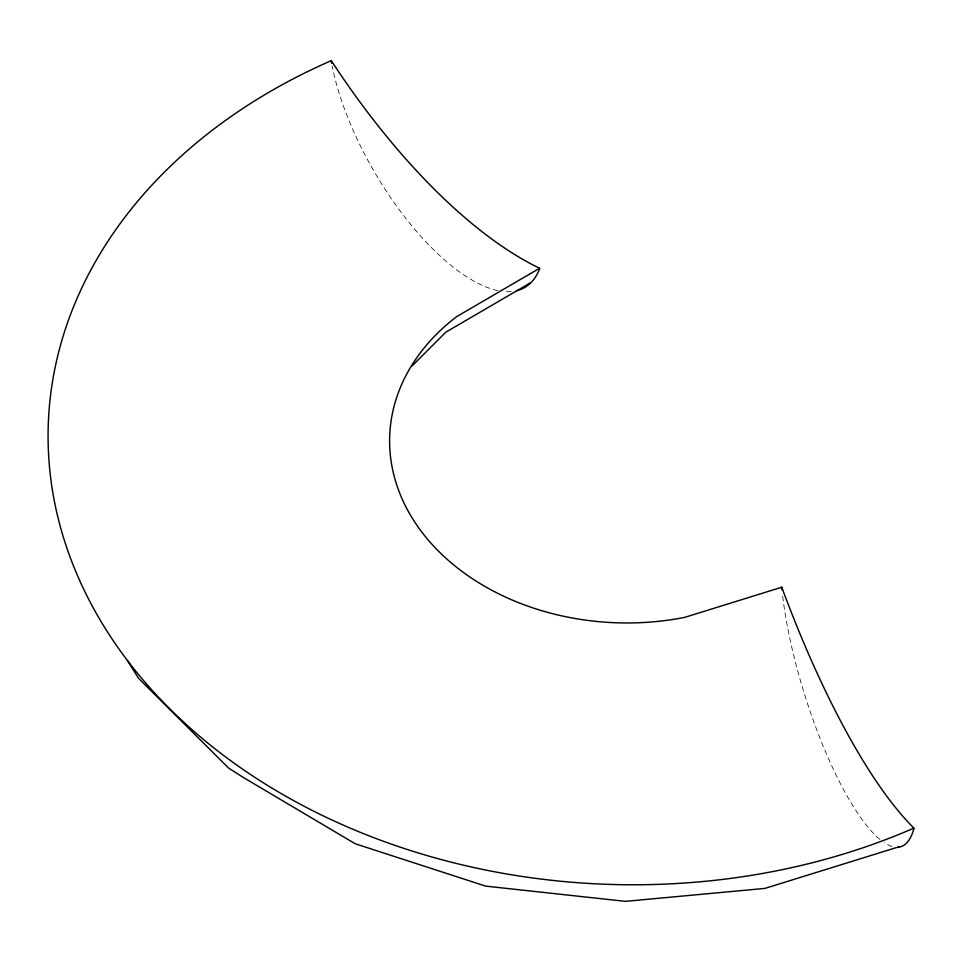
<?xml version="1.0" encoding="UTF-8"?>
<svg xmlns="http://www.w3.org/2000/svg" width="962" height="962" viewBox="0 0 962 962"><rect width="100%" height="100%" fill="white"/><g stroke="black" fill="none" stroke-linecap="round" stroke-linejoin="round"><path stroke-width="0.72" stroke-dasharray="4.81 3.61" d="M511.279 291.582A175.216 71.633 59.7 0 1 503.847 291.51M497.871 290.608A175.216 71.633 59.7 0 1 332.155 66.017M891.978 846.488A175.216 46.705 72.8 0 1 884.318 842.712M879.941 839.429A175.216 46.705 72.8 0 1 782.395 593.903"/><path stroke-width="1.44" d="M412.265 365.788L445.827 332.179L530.351 282.852M898.761 846.861L764.91 888.407L625.468 901.358L485.738 886.134L355.231 843.77L242.833 777.164L228.595 768.049L138.552 678.306L127.417 660.497A574.663 440.211 2 0 1 331.289 60.642A386.592 158.057 59.7 0 0 539.61 268.254L456.505 316.738A233.044 178.523 2 0 0 421.777 532.01A233.044 178.523 2 0 0 684.728 617.363L781.769 587.241A386.592 103.054 72.8 0 0 913.9 828.102A574.663 440.211 2 0 1 127.417 660.497M331.637 63.264A175.216 71.633 59.7 0 1 331.144 60.546M539.742 268.41A175.216 71.633 59.7 0 1 516.75 290.692M781.95 589.802A175.216 46.705 72.8 0 1 781.685 587.121M913.984 828.294A175.216 46.705 72.8 0 1 898.845 847.137"/></g></svg>
